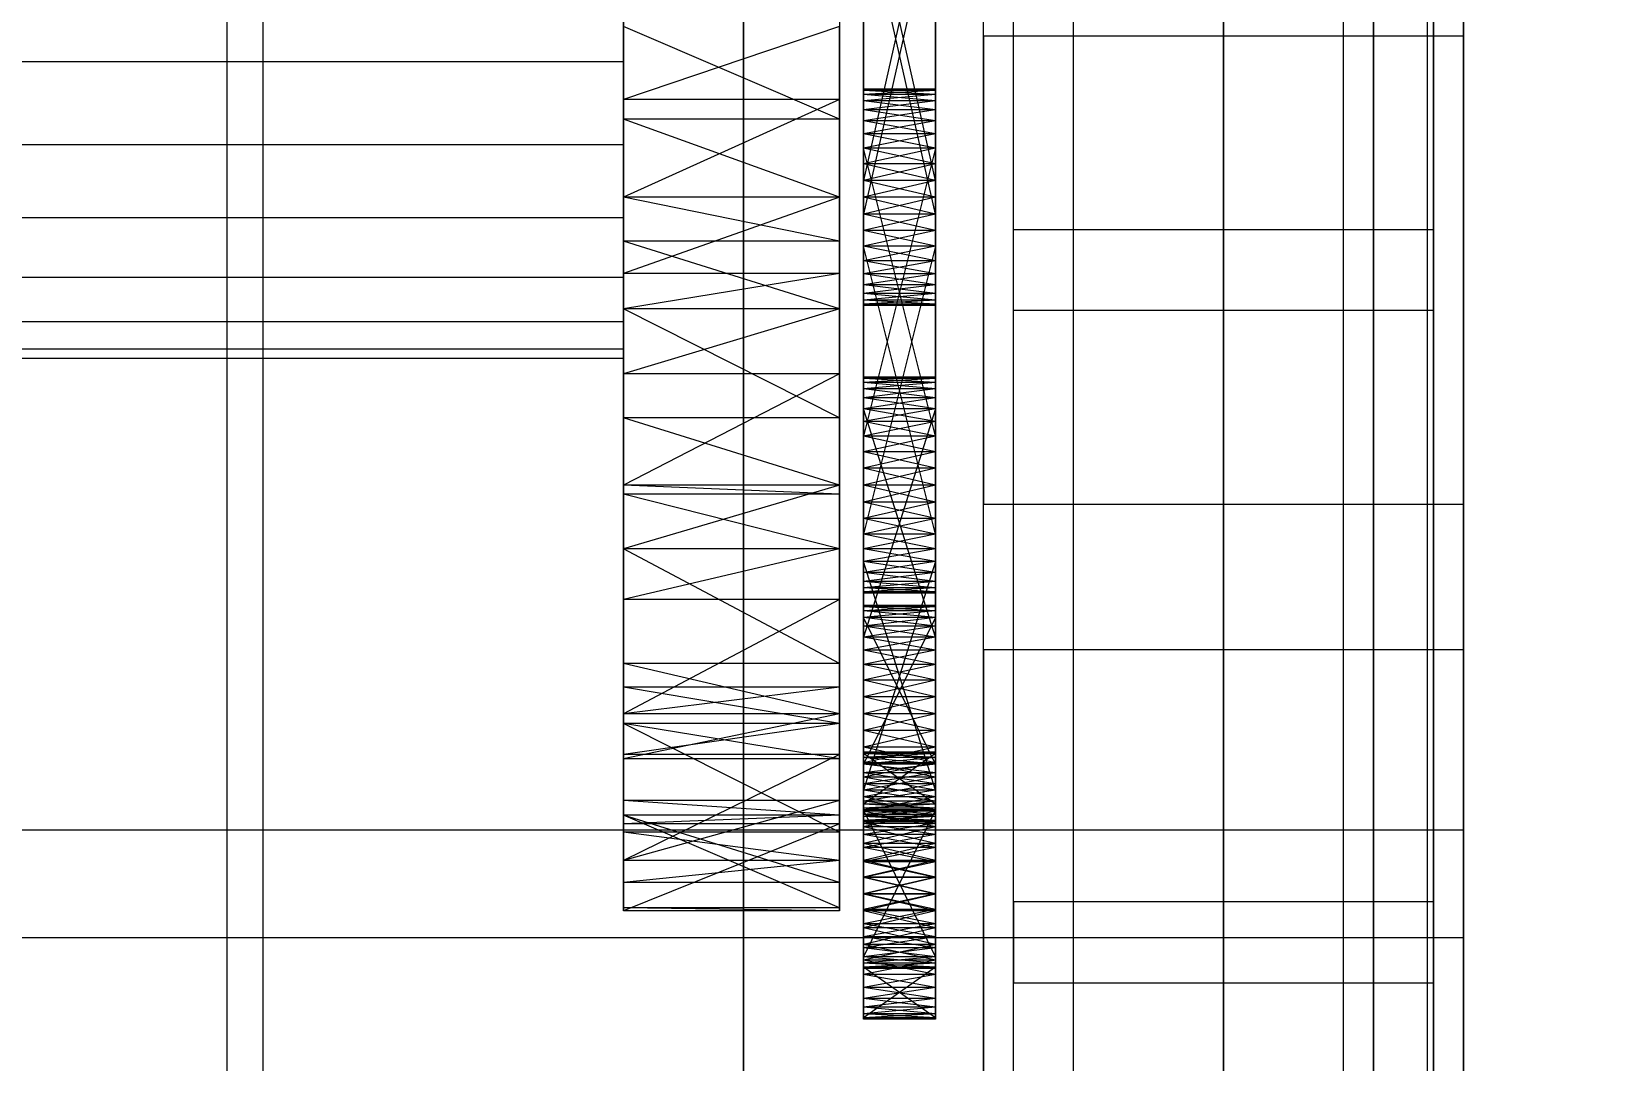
# Model space of a CAD drawing. Header units: millimetres. Extents: x -1970 to 59977, y -50268 to 6837.
# Drawn here: x 1380.7 to 1510.8, y -34172.1 to -34086.3 of the extents above; entities that cross this region are included whole.
import ezdxf

# ---------------------------------------------------------------- set-up
doc = ezdxf.new("R2010")
doc.units = ezdxf.units.MM
for name, color, linetype, lineweight in [('COTAS_O', 1, 'Continuous', 0), ('frontal_C03', 7, 'Continuous', 0), ('frontal_secador', 7, 'Continuous', 0)]:
    doc.layers.add(name, color=color, linetype=linetype, lineweight=lineweight)
doc.dimstyles.new('R19_100', dxfattribs={"dimtxt": 250, "dimasz": 150, "dimexe": 150, "dimexo": 80, "dimgap": 100, "dimtad": 1, "dimtih": 1, "dimtoh": 1, "dimdsep": 46, "dimcen": 0.09, "dimadec": 0, "dimazin": 0, "dimtfac": 1, "dimtdec": 4, "dimtofl": 0, "dimtmove": 0, "dimatfit": 3, "dimfxl": 1, "dimtolj": 1, "dimtzin": 0, "dimarcsym": 0})

# ---------------------------------------------------------------- blocks, each defined once
blk = doc.blocks.new('*D39')
at = {"layer": 'COTAS_O', "color": 0, "lineweight": -2, "transparency": 16777216}
for p, q in [((-1725, -34320), (-1725, -33550)), ((1725, -34320), (1725, -33550)), ((-1575, -33700), (1575, -33700))]:
    blk.add_line(p, q, dxfattribs=at)
at = {"layer": 'COTAS_O', "color": 0, "transparency": 16777216}
for points in [[(-1575, -33675), (-1575, -33725), (-1725, -33700)], [(1575, -33675), (1575, -33725), (1725, -33700)]]:
    blk.add_solid(points, dxfattribs=at)
at = {"layer": 'Defpoints', "color": 0, "transparency": 16777216}
for p in [(1725, -33700), (-1725, -34400), (1725, -34400)]:
    blk.add_point(p, dxfattribs=at)

msp = doc.modelspace()

# ---------------------------------------------------------------- linework, layer by layer
at = {"layer": 'frontal_C03'}
for p, q in [((1500, -32314.944), (1500, -34875.113)), ((1500, -34879.011), (1500, -32318.841)), ((1490, -35975), (1490, -32996.942)), ((1497, -35975), (1497, -32996.942)), ((1490, -35975), (1490, -33266.434)), ((1497, -35975), (1497, -33266.434)), ((1490, -35975), (1490, -33805.417)), ((1497, -35975), (1497, -33805.417)), ((1460, -34086.651), (1460, -33817.159)), ((1500, -33817.159), (1500, -34086.651)), ((1467.5, -34418.43), (1467.5, -33823.47)), ((1492.5, -33823.47), (1492.5, -34418.43)), ((1462.5, -34158.748), (1462.5, -33833.28)), ((1497.5, -33833.28), (1497.5, -34158.748)), ((1462.5, -34165.485), (1462.5, -33840.017)), ((1497.5, -34165.485), (1497.5, -33840.017)), ((1467.5, -34444.787), (1467.5, -33849.827)), ((1492.5, -34444.787), (1492.5, -33849.827)), ((1460, -34125.629), (1460, -33856.137)), ((1500, -34125.629), (1500, -33856.137)), ((1460, -34137.755), (1460, -33868.264)), ((1500, -33868.264), (1500, -34137.755)), ((1460, -34186.478), (1460, -33916.987)), ((1500, -34186.478), (1500, -33916.987)), ((1440, -34274.308), (1440, -33927.401)), ((1480, -33927.401), (1480, -34274.308)), ((1440, -33936.384), (1440, -34283.291)), ((1480, -34283.291), (1480, -33936.384)), ((1500, -34086.651), (1460, -34086.651)), ((1460, -34086.651), (1460, -34125.629)), ((1460, -34356.142), (1460, -34086.651)), ((1500, -34125.629), (1500, -34086.651)), ((1500, -34086.651), (1500, -34356.142)), ((1462.5, -34109.509), (1462.5, -34102.771)), ((1462.5, -34102.771), (1497.5, -34102.771)), ((1462.5, -34428.24), (1462.5, -34102.771)), ((1497.5, -34102.771), (1497.5, -34109.509)), ((1497.5, -34102.771), (1497.5, -34428.24)), ((1497.5, -34109.509), (1462.5, -34109.509)), ((1462.5, -34434.977), (1462.5, -34109.509)), ((1497.5, -34434.977), (1497.5, -34109.509)), ((1460, -34125.629), (1500, -34125.629)), ((1460, -34395.121), (1460, -34125.629)), ((1500, -34395.121), (1500, -34125.629)), ((1500, -34137.755), (1460, -34137.755)), ((1460, -34137.755), (1460, -34186.478)), ((1460, -34407.247), (1460, -34137.755)), ((1500, -34186.478), (1500, -34137.755)), ((1500, -34137.755), (1500, -34407.247)), ((-1500, -34152.753), (1500, -34152.753)), ((1500, -34152.753), (1500, -34161.736)), ((1500, -34152.753), (1500, -34186.859)), ((1497.5, -34158.748), (1462.5, -34158.748)), ((1462.5, -34158.748), (1462.5, -34165.485)), ((1497.5, -34165.485), (1497.5, -34158.748)), ((1500, -34161.736), (-1500, -34161.736)), ((1500, -34195.842), (1500, -34161.736)), ((1462.5, -34165.485), (1497.5, -34165.485))]:
    msp.add_line(p, q, dxfattribs=at)
at = {"layer": 'frontal_secador'}
for p, q in [((1400, -36000), (1400, -33000)), ((1397, -35940), (1397, -33075)), ((1400, -36000), (1400, -33075)), ((1400, -34600), (1400, -33075)), ((1400, -35940), (1400, -33075)), ((1400, -34650), (1400, -33075)), ((1400, -36000), (1400, -33250)), ((1430, -34109.365), (1430, -34017.639)), ((1430, -34151.527), (1430, -34017.639)), ((1448, -34017.639), (1448, -34109.365)), ((1448, -34017.639), (1448, -34151.527)), ((1430, -34109.365), (1430, -34061.142)), ((1448, -34061.142), (1448, -34109.365)), ((1450, -34066.219), (1450, -34101.483)), ((1450, -34104.161), (1450, -34066.219)), ((1456, -34101.483), (1456, -34066.219)), ((1456, -34066.219), (1456, -34104.161)), ((1450, -34100.075), (1450, -34069.414)), ((1450, -34105.365), (1450, -34069.414)), ((1450, -34108.635), (1450, -34069.414)), ((1456, -34069.414), (1456, -34100.075)), ((1456, -34069.414), (1456, -34105.365)), ((1456, -34069.414), (1456, -34108.635)), ((1450, -34070.719), (1450, -34098.668)), ((1450, -34070.719), (1450, -34101.483)), ((1450, -34104.161), (1450, -34070.719)), ((1456, -34098.668), (1456, -34070.719)), ((1456, -34101.483), (1456, -34070.719)), ((1456, -34070.719), (1456, -34104.161)), ((1450, -34100.075), (1450, -34072.092)), ((1450, -34072.092), (1450, -34098.668)), ((1450, -34072.092), (1450, -34102.857)), ((1450, -34072.092), (1450, -34105.365)), ((1450, -34072.092), (1450, -34108.635)), ((1456, -34072.092), (1450, -34098.668)), ((1456, -34098.668), (1450, -34072.092)), ((1456, -34072.092), (1456, -34100.075)), ((1456, -34098.668), (1456, -34072.092)), ((1456, -34102.857), (1456, -34072.092)), ((1456, -34105.365), (1456, -34072.092)), ((1456, -34108.635), (1456, -34072.092)), ((1450, -34101.483), (1450, -34073.5)), ((1450, -34104.161), (1450, -34073.5)), ((1456, -34073.5), (1456, -34101.483)), ((1456, -34073.5), (1456, -34104.161)), ((1450, -34074.908), (1450, -34102.857)), ((1450, -34101.483), (1450, -34074.908)), ((1456, -34101.483), (1450, -34074.908)), ((1456, -34074.908), (1450, -34101.483)), ((1456, -34102.857), (1456, -34074.908)), ((1456, -34074.908), (1456, -34101.483)), ((1430, -34081.304), (1430, -34088.807)), ((1430, -34085.858), (1430, -34103.732)), ((1430, -34093.576), (1430, -34085.858)), ((1430, -34109.365), (1430, -34085.858)), ((1430, -34085.858), (1430, -34091.942)), ((1430, -34085.858), (1430, -34129.361)), ((1430, -34085.858), (1430, -34151.527)), ((1448, -34085.858), (1430, -34091.942)), ((1448, -34093.576), (1430, -34085.858)), ((1448, -34103.732), (1448, -34085.858)), ((1448, -34085.858), (1448, -34093.576)), ((1448, -34085.858), (1448, -34109.365)), ((1448, -34091.942), (1448, -34085.858)), ((1448, -34129.361), (1448, -34085.858)), ((1448, -34151.527), (1448, -34085.858)), ((1430, -34088.807), (1325, -34088.807)), ((1430, -34088.807), (1430, -34095.723)), ((1450, -34091.186), (1450, -34091.075)), ((1456, -34091.186), (1450, -34091.075)), ((1456, -34091.075), (1450, -34091.075)), ((1456, -34091.075), (1450, -34091.186)), ((1450, -34091.075), (1450, -34091.516)), ((1450, -34091.186), (1450, -34092.056)), ((1450, -34091.516), (1450, -34091.186)), ((1450, -34093.712), (1450, -34091.186)), ((1456, -34091.516), (1450, -34091.186)), ((1456, -34091.186), (1450, -34091.186)), ((1456, -34091.186), (1450, -34091.516)), ((1456, -34091.186), (1456, -34091.075)), ((1456, -34091.516), (1456, -34091.075)), ((1456, -34092.056), (1456, -34091.186)), ((1456, -34091.186), (1456, -34091.516)), ((1456, -34091.186), (1456, -34093.712)), ((1430, -34106.411), (1430, -34091.942)), ((1430, -34091.942), (1430, -34100.075)), ((1430, -34109.365), (1430, -34091.942)), ((1448, -34091.942), (1430, -34091.942)), ((1448, -34091.942), (1430, -34100.075)), ((1448, -34091.942), (1448, -34106.411)), ((1448, -34100.075), (1448, -34091.942)), ((1448, -34091.942), (1448, -34109.365)), ((1450, -34092.056), (1450, -34091.516)), ((1456, -34092.056), (1450, -34091.516)), ((1456, -34091.516), (1450, -34091.516)), ((1456, -34091.516), (1450, -34092.056)), ((1450, -34091.516), (1450, -34092.794)), ((1450, -34091.516), (1450, -34094.785)), ((1450, -34091.516), (1450, -34122.642)), ((1450, -34092.056), (1450, -34093.712)), ((1450, -34092.794), (1450, -34092.056)), ((1450, -34092.056), (1450, -34095.99)), ((1450, -34092.056), (1450, -34101.483)), ((1456, -34092.794), (1450, -34092.056)), ((1456, -34092.056), (1450, -34092.056)), ((1456, -34092.056), (1450, -34092.794)), ((1456, -34091.516), (1456, -34092.056)), ((1456, -34092.794), (1456, -34091.516)), ((1456, -34094.785), (1456, -34091.516)), ((1456, -34122.642), (1456, -34091.516)), ((1456, -34093.712), (1456, -34092.056)), ((1456, -34092.056), (1456, -34092.794)), ((1456, -34095.99), (1456, -34092.056)), ((1456, -34101.483), (1456, -34092.056)), ((1430, -34093.576), (1430, -34103.732)), ((1430, -34100.075), (1430, -34093.576)), ((1448, -34100.075), (1430, -34093.576)), ((1448, -34093.576), (1430, -34093.576)), ((1448, -34103.732), (1448, -34093.576)), ((1448, -34093.576), (1448, -34100.075)), ((1450, -34093.712), (1450, -34092.794)), ((1456, -34093.712), (1450, -34092.794)), ((1456, -34092.794), (1450, -34092.794)), ((1456, -34092.794), (1450, -34093.712)), ((1450, -34092.794), (1450, -34094.785)), ((1450, -34093.712), (1450, -34095.99)), ((1450, -34094.785), (1450, -34093.712)), ((1450, -34121.268), (1450, -34093.712)), ((1450, -34126.831), (1450, -34093.712)), ((1450, -34093.712), (1450, -34101.483)), ((1450, -34133.05), (1450, -34093.712)), ((1456, -34094.785), (1450, -34093.712)), ((1456, -34093.712), (1450, -34093.712)), ((1456, -34093.712), (1450, -34094.785)), ((1456, -34092.794), (1456, -34093.712)), ((1456, -34094.785), (1456, -34092.794)), ((1456, -34095.99), (1456, -34093.712)), ((1456, -34093.712), (1456, -34094.785)), ((1456, -34093.712), (1456, -34121.268)), ((1456, -34093.712), (1456, -34126.831)), ((1456, -34101.483), (1456, -34093.712)), ((1456, -34093.712), (1456, -34133.05)), ((1450, -34095.99), (1450, -34094.785)), ((1456, -34095.99), (1450, -34094.785)), ((1456, -34094.785), (1450, -34094.785)), ((1456, -34094.785), (1450, -34095.99)), ((1450, -34094.785), (1450, -34119.964)), ((1450, -34097.294), (1450, -34094.785)), ((1450, -34094.785), (1450, -34122.642)), ((1450, -34100.075), (1450, -34094.785)), ((1450, -34130.413), (1450, -34094.785)), ((1456, -34094.785), (1456, -34095.99)), ((1456, -34119.964), (1456, -34094.785)), ((1456, -34094.785), (1456, -34097.294)), ((1456, -34122.642), (1456, -34094.785)), ((1456, -34094.785), (1456, -34100.075)), ((1456, -34094.785), (1456, -34130.413)), ((1430, -34095.723), (1325, -34095.723)), ((1430, -34095.723), (1430, -34101.784)), ((1450, -34095.99), (1450, -34098.668)), ((1450, -34097.294), (1450, -34095.99)), ((1450, -34121.268), (1450, -34095.99)), ((1450, -34095.99), (1450, -34119.964)), ((1450, -34095.99), (1450, -34101.483)), ((1456, -34097.294), (1450, -34095.99)), ((1456, -34095.99), (1450, -34095.99)), ((1456, -34095.99), (1450, -34119.964)), ((1456, -34119.964), (1450, -34095.99)), ((1456, -34095.99), (1450, -34097.294)), ((1456, -34098.668), (1456, -34095.99)), ((1456, -34095.99), (1456, -34097.294)), ((1456, -34095.99), (1456, -34121.268)), ((1456, -34119.964), (1456, -34095.99)), ((1456, -34101.483), (1456, -34095.99)), ((1450, -34098.668), (1450, -34097.294)), ((1456, -34098.668), (1450, -34097.294)), ((1456, -34097.294), (1450, -34097.294)), ((1450, -34100.075), (1450, -34097.294)), ((1456, -34097.294), (1450, -34098.668)), ((1456, -34097.294), (1456, -34098.668)), ((1456, -34097.294), (1456, -34100.075)), ((1450, -34098.668), (1450, -34100.075)), ((1456, -34098.668), (1450, -34098.668)), ((1456, -34098.668), (1450, -34100.075)), ((1450, -34098.668), (1450, -34101.483)), ((1456, -34100.075), (1450, -34098.668)), ((1456, -34100.075), (1456, -34098.668)), ((1456, -34101.483), (1456, -34098.668)), ((1430, -34100.075), (1430, -34106.411)), ((1430, -34103.732), (1430, -34100.075)), ((1448, -34100.075), (1430, -34100.075)), ((1448, -34100.075), (1430, -34106.411)), ((1448, -34103.732), (1430, -34100.075)), ((1448, -34106.411), (1448, -34100.075)), ((1448, -34100.075), (1448, -34103.732)), ((1450, -34102.857), (1450, -34100.075)), ((1450, -34100.075), (1450, -34101.483)), ((1450, -34105.365), (1450, -34100.075)), ((1456, -34100.075), (1450, -34100.075)), ((1456, -34100.075), (1450, -34101.483)), ((1456, -34101.483), (1450, -34100.075)), ((1450, -34130.413), (1450, -34100.075)), ((1456, -34100.075), (1456, -34102.857)), ((1456, -34101.483), (1456, -34100.075)), ((1456, -34100.075), (1456, -34105.365)), ((1456, -34100.075), (1456, -34130.413)), ((1450, -34102.857), (1450, -34101.483)), ((1456, -34101.483), (1450, -34101.483)), ((1456, -34101.483), (1450, -34102.857)), ((1456, -34102.857), (1450, -34101.483)), ((1450, -34101.483), (1450, -34104.161)), ((1450, -34101.483), (1450, -34129.34)), ((1450, -34101.483), (1450, -34131.331)), ((1450, -34101.483), (1450, -34133.05)), ((1450, -34101.483), (1450, -34106.439)), ((1450, -34101.483), (1450, -34108.965)), ((1456, -34101.483), (1456, -34102.857)), ((1456, -34104.161), (1456, -34101.483)), ((1456, -34129.34), (1456, -34101.483)), ((1456, -34131.331), (1456, -34101.483)), ((1456, -34133.05), (1456, -34101.483)), ((1456, -34106.439), (1456, -34101.483)), ((1456, -34108.965), (1456, -34101.483)), ((1430, -34101.784), (1325, -34101.784)), ((1430, -34101.784), (1430, -34106.759)), ((1450, -34105.365), (1450, -34102.857)), ((1450, -34102.857), (1450, -34104.161)), ((1456, -34102.857), (1450, -34102.857)), ((1456, -34102.857), (1450, -34104.161)), ((1456, -34104.161), (1450, -34102.857)), ((1450, -34128.135), (1450, -34102.857)), ((1450, -34130.413), (1450, -34102.857)), ((1456, -34102.857), (1456, -34105.365)), ((1456, -34104.161), (1456, -34102.857)), ((1456, -34102.857), (1456, -34128.135)), ((1456, -34102.857), (1456, -34130.413)), ((1430, -34109.365), (1430, -34103.732)), ((1448, -34109.365), (1430, -34103.732)), ((1448, -34103.732), (1430, -34103.732)), ((1448, -34103.732), (1448, -34109.365)), ((1450, -34104.161), (1450, -34105.365)), ((1456, -34104.161), (1450, -34104.161)), ((1456, -34104.161), (1450, -34105.365)), ((1456, -34105.365), (1450, -34104.161)), ((1450, -34104.161), (1450, -34129.34)), ((1450, -34128.135), (1450, -34104.161)), ((1456, -34128.135), (1450, -34104.161)), ((1456, -34104.161), (1450, -34128.135)), ((1450, -34106.439), (1450, -34104.161)), ((1450, -34108.094), (1450, -34104.161)), ((1450, -34108.965), (1450, -34104.161)), ((1456, -34105.365), (1456, -34104.161)), ((1456, -34129.34), (1456, -34104.161)), ((1456, -34104.161), (1456, -34128.135)), ((1456, -34104.161), (1456, -34106.439)), ((1456, -34104.161), (1456, -34108.094)), ((1456, -34104.161), (1456, -34108.965)), ((1450, -34107.357), (1450, -34105.365)), ((1450, -34105.365), (1450, -34106.439)), ((1450, -34108.635), (1450, -34105.365)), ((1456, -34105.365), (1450, -34105.365)), ((1456, -34105.365), (1450, -34106.439)), ((1456, -34106.439), (1450, -34105.365)), ((1456, -34105.365), (1456, -34107.357)), ((1456, -34106.439), (1456, -34105.365)), ((1456, -34105.365), (1456, -34108.635)), ((1430, -34106.759), (1325, -34106.759)), ((1430, -34106.411), (1430, -34109.365)), ((1448, -34106.411), (1430, -34106.411)), ((1448, -34106.411), (1430, -34109.365)), ((1430, -34106.759), (1430, -34110.455)), ((1448, -34109.365), (1448, -34106.411)), ((1450, -34106.439), (1450, -34107.357)), ((1456, -34106.439), (1450, -34106.439)), ((1456, -34106.439), (1450, -34107.357)), ((1456, -34107.357), (1450, -34106.439)), ((1450, -34108.094), (1450, -34106.439)), ((1450, -34106.439), (1450, -34108.965)), ((1456, -34107.357), (1456, -34106.439)), ((1456, -34106.439), (1456, -34108.094)), ((1456, -34108.965), (1456, -34106.439)), ((1450, -34108.635), (1450, -34107.357)), ((1450, -34107.357), (1450, -34108.094)), ((1456, -34107.357), (1450, -34107.357)), ((1456, -34107.357), (1450, -34108.094)), ((1456, -34108.094), (1450, -34107.357)), ((1450, -34108.094), (1450, -34108.635)), ((1456, -34108.094), (1450, -34108.094)), ((1456, -34108.094), (1450, -34108.635)), ((1456, -34108.635), (1450, -34108.094)), ((1450, -34108.965), (1450, -34108.094)), ((1456, -34107.357), (1456, -34108.635)), ((1456, -34108.094), (1456, -34107.357)), ((1456, -34108.635), (1456, -34108.094)), ((1456, -34108.094), (1456, -34108.965)), ((1430, -34109.365), (1430, -34124.806)), ((1430, -34118.435), (1430, -34109.365)), ((1430, -34129.361), (1430, -34109.365)), ((1430, -34109.365), (1430, -34114.777)), ((1430, -34143.89), (1430, -34109.365)), ((1430, -34151.527), (1430, -34109.365)), ((1448, -34109.365), (1430, -34109.365)), ((1448, -34109.365), (1430, -34114.777)), ((1448, -34118.435), (1430, -34109.365)), ((1448, -34124.806), (1448, -34109.365)), ((1448, -34109.365), (1448, -34118.435)), ((1448, -34109.365), (1448, -34129.361)), ((1448, -34114.777), (1448, -34109.365)), ((1448, -34109.365), (1448, -34143.89)), ((1448, -34109.365), (1448, -34151.527)), ((1450, -34109.075), (1450, -34108.635)), ((1450, -34108.635), (1450, -34108.965)), ((1456, -34108.635), (1450, -34108.635)), ((1456, -34108.635), (1450, -34108.965)), ((1456, -34108.965), (1450, -34108.635)), ((1450, -34108.965), (1450, -34109.075)), ((1456, -34108.965), (1450, -34108.965)), ((1456, -34108.965), (1450, -34109.075)), ((1456, -34109.075), (1450, -34108.965)), ((1456, -34109.075), (1450, -34109.075)), ((1456, -34108.635), (1456, -34109.075)), ((1456, -34108.965), (1456, -34108.635)), ((1456, -34109.075), (1456, -34108.965)), ((1430, -34110.455), (1325, -34110.455)), ((1430, -34110.455), (1430, -34112.731)), ((1430, -34112.731), (1325, -34112.731)), ((1430, -34112.731), (1430, -34113.5)), ((1430, -34113.5), (1325, -34113.5)), ((1430, -34129.353), (1430, -34114.777)), ((1430, -34114.777), (1430, -34124.05)), ((1430, -34129.361), (1430, -34114.777)), ((1448, -34114.777), (1430, -34114.777)), ((1448, -34114.777), (1430, -34124.05)), ((1448, -34114.777), (1448, -34129.353)), ((1448, -34124.05), (1448, -34114.777)), ((1448, -34114.777), (1448, -34129.361)), ((1450, -34115.16), (1450, -34115.05)), ((1456, -34115.16), (1450, -34115.05)), ((1456, -34115.05), (1450, -34115.05)), ((1456, -34115.05), (1450, -34115.16)), ((1450, -34115.05), (1450, -34115.49)), ((1450, -34115.05), (1450, -34116.768)), ((1450, -34115.05), (1450, -34138.99)), ((1450, -34121.268), (1450, -34115.05)), ((1450, -34115.16), (1450, -34116.031)), ((1450, -34115.49), (1450, -34115.16)), ((1450, -34115.16), (1450, -34117.686)), ((1456, -34115.49), (1450, -34115.16)), ((1456, -34115.16), (1450, -34115.16)), ((1456, -34115.16), (1450, -34115.49)), ((1450, -34116.031), (1450, -34115.49)), ((1456, -34116.031), (1450, -34115.49)), ((1456, -34115.49), (1450, -34115.49)), ((1456, -34115.49), (1450, -34116.031)), ((1450, -34115.49), (1450, -34116.768)), ((1456, -34115.16), (1456, -34115.05)), ((1456, -34115.49), (1456, -34115.05)), ((1456, -34116.768), (1456, -34115.05)), ((1456, -34138.99), (1456, -34115.05)), ((1456, -34115.05), (1456, -34121.268)), ((1456, -34116.031), (1456, -34115.16)), ((1456, -34115.16), (1456, -34115.49)), ((1456, -34117.686), (1456, -34115.16)), ((1456, -34115.49), (1456, -34116.031)), ((1456, -34116.768), (1456, -34115.49)), ((1450, -34116.031), (1450, -34117.686)), ((1450, -34116.768), (1450, -34116.031)), ((1450, -34137.785), (1450, -34116.031)), ((1450, -34143.075), (1450, -34116.031)), ((1450, -34116.031), (1450, -34128.135)), ((1450, -34151.635), (1450, -34116.031)), ((1456, -34116.768), (1450, -34116.031)), ((1456, -34116.031), (1450, -34116.031)), ((1456, -34116.031), (1450, -34116.768)), ((1450, -34117.686), (1450, -34116.768)), ((1456, -34117.686), (1450, -34116.768)), ((1456, -34116.768), (1450, -34116.768)), ((1456, -34116.768), (1450, -34117.686)), ((1450, -34116.768), (1450, -34136.712)), ((1450, -34118.76), (1450, -34116.768)), ((1450, -34116.768), (1450, -34138.99)), ((1450, -34121.268), (1450, -34116.768)), ((1456, -34117.686), (1456, -34116.031)), ((1456, -34116.031), (1456, -34116.768)), ((1456, -34116.031), (1456, -34137.785)), ((1456, -34116.031), (1456, -34143.075)), ((1456, -34128.135), (1456, -34116.031)), ((1456, -34116.031), (1456, -34151.635)), ((1456, -34116.768), (1456, -34117.686)), ((1456, -34136.712), (1456, -34116.768)), ((1456, -34116.768), (1456, -34118.76)), ((1456, -34138.99), (1456, -34116.768)), ((1456, -34116.768), (1456, -34121.268)), ((1430, -34118.435), (1430, -34124.806)), ((1430, -34124.05), (1430, -34118.435)), ((1448, -34124.05), (1430, -34118.435)), ((1448, -34118.435), (1430, -34118.435)), ((1448, -34124.806), (1448, -34118.435)), ((1448, -34118.435), (1448, -34124.05)), ((1450, -34117.686), (1450, -34119.964)), ((1450, -34118.76), (1450, -34117.686)), ((1450, -34137.785), (1450, -34117.686)), ((1450, -34117.686), (1450, -34136.712)), ((1450, -34117.686), (1450, -34122.642)), ((1450, -34117.686), (1450, -34128.135)), ((1456, -34118.76), (1450, -34117.686)), ((1456, -34117.686), (1450, -34117.686)), ((1456, -34117.686), (1450, -34136.712)), ((1456, -34136.712), (1450, -34117.686)), ((1456, -34117.686), (1450, -34118.76)), ((1456, -34119.964), (1456, -34117.686)), ((1456, -34117.686), (1456, -34118.76)), ((1456, -34117.686), (1456, -34137.785)), ((1456, -34136.712), (1456, -34117.686)), ((1456, -34122.642), (1456, -34117.686)), ((1456, -34128.135), (1456, -34117.686)), ((1450, -34119.964), (1450, -34118.76)), ((1456, -34119.964), (1450, -34118.76)), ((1456, -34118.76), (1450, -34118.76)), ((1450, -34121.268), (1450, -34118.76)), ((1456, -34118.76), (1450, -34119.964)), ((1456, -34118.76), (1456, -34119.964)), ((1456, -34118.76), (1456, -34121.268)), ((1450, -34119.964), (1450, -34121.268)), ((1456, -34119.964), (1450, -34119.964)), ((1456, -34119.964), (1450, -34121.268)), ((1450, -34119.964), (1450, -34122.642)), ((1456, -34121.268), (1450, -34119.964)), ((1456, -34121.268), (1456, -34119.964)), ((1456, -34122.642), (1456, -34119.964)), ((1450, -34124.05), (1450, -34121.268)), ((1450, -34121.268), (1450, -34122.642)), ((1450, -34126.831), (1450, -34121.268)), ((1456, -34121.268), (1450, -34121.268)), ((1456, -34121.268), (1450, -34122.642)), ((1456, -34122.642), (1450, -34121.268)), ((1450, -34151.094), (1450, -34121.268)), ((1450, -34121.268), (1450, -34138.99)), ((1456, -34121.268), (1456, -34124.05)), ((1456, -34122.642), (1456, -34121.268)), ((1456, -34121.268), (1456, -34126.831)), ((1456, -34121.268), (1456, -34151.094)), ((1456, -34138.99), (1456, -34121.268)), ((1450, -34122.642), (1450, -34124.05)), ((1456, -34122.642), (1450, -34122.642)), ((1456, -34122.642), (1450, -34124.05)), ((1450, -34122.642), (1450, -34125.457)), ((1450, -34122.642), (1450, -34128.135)), ((1456, -34124.05), (1450, -34122.642)), ((1450, -34122.642), (1450, -34132.069)), ((1450, -34122.642), (1450, -34130.413)), ((1456, -34124.05), (1456, -34122.642)), ((1456, -34125.457), (1456, -34122.642)), ((1456, -34128.135), (1456, -34122.642)), ((1456, -34132.069), (1456, -34122.642)), ((1456, -34130.413), (1456, -34122.642)), ((1430, -34124.05), (1430, -34129.353)), ((1430, -34124.806), (1430, -34124.05)), ((1448, -34124.05), (1430, -34124.05)), ((1448, -34124.05), (1430, -34129.353)), ((1448, -34124.806), (1430, -34124.05)), ((1430, -34129.361), (1430, -34124.806)), ((1448, -34129.361), (1430, -34124.806)), ((1448, -34124.806), (1430, -34124.806)), ((1448, -34129.353), (1448, -34124.05)), ((1448, -34124.05), (1448, -34124.806)), ((1448, -34124.806), (1448, -34129.361)), ((1450, -34126.831), (1450, -34124.05)), ((1450, -34124.05), (1450, -34125.457)), ((1456, -34124.05), (1450, -34124.05)), ((1456, -34124.05), (1450, -34125.457)), ((1456, -34125.457), (1450, -34124.05)), ((1456, -34124.05), (1456, -34126.831)), ((1456, -34125.457), (1456, -34124.05)), ((1450, -34125.457), (1450, -34126.831)), ((1456, -34125.457), (1450, -34125.457)), ((1456, -34125.457), (1450, -34126.831)), ((1450, -34125.457), (1450, -34128.135)), ((1456, -34126.831), (1450, -34125.457)), ((1456, -34126.831), (1456, -34125.457)), ((1456, -34128.135), (1456, -34125.457)), ((1450, -34129.34), (1450, -34126.831)), ((1450, -34126.831), (1450, -34128.135)), ((1450, -34131.331), (1450, -34126.831)), ((1450, -34133.05), (1450, -34126.831)), ((1456, -34126.831), (1450, -34126.831)), ((1456, -34126.831), (1450, -34128.135)), ((1456, -34128.135), (1450, -34126.831)), ((1450, -34151.094), (1450, -34126.831)), ((1456, -34126.831), (1456, -34129.34)), ((1456, -34128.135), (1456, -34126.831)), ((1456, -34126.831), (1456, -34131.331)), ((1456, -34126.831), (1456, -34133.05)), ((1456, -34126.831), (1456, -34151.094)), ((1450, -34129.34), (1450, -34128.135)), ((1456, -34128.135), (1450, -34128.135)), ((1456, -34128.135), (1450, -34129.34)), ((1456, -34129.34), (1450, -34128.135)), ((1450, -34128.135), (1450, -34130.413)), ((1450, -34128.135), (1450, -34150.357)), ((1450, -34128.135), (1450, -34151.635)), ((1450, -34128.135), (1450, -34132.069)), ((1456, -34128.135), (1456, -34129.34)), ((1456, -34130.413), (1456, -34128.135)), ((1456, -34150.357), (1456, -34128.135)), ((1456, -34151.635), (1456, -34128.135)), ((1456, -34132.069), (1456, -34128.135)), ((1448, -34129.353), (1430, -34129.353)), ((1448, -34129.353), (1430, -34129.361)), ((1430, -34129.361), (1430, -34140.859)), ((1430, -34138.895), (1430, -34129.361)), ((1430, -34143.89), (1430, -34129.361)), ((1430, -34129.361), (1430, -34133.572)), ((1430, -34129.361), (1430, -34151.527)), ((1448, -34129.361), (1430, -34129.361)), ((1448, -34129.361), (1430, -34133.572)), ((1448, -34138.895), (1430, -34129.361)), ((1448, -34140.859), (1448, -34129.361)), ((1448, -34129.361), (1448, -34138.895)), ((1448, -34129.361), (1448, -34143.89)), ((1448, -34133.572), (1448, -34129.361)), ((1448, -34151.527), (1448, -34129.361)), ((1450, -34131.331), (1450, -34129.34)), ((1450, -34129.34), (1450, -34130.413)), ((1456, -34129.34), (1450, -34129.34)), ((1456, -34129.34), (1450, -34130.413)), ((1456, -34130.413), (1450, -34129.34)), ((1450, -34149.439), (1450, -34129.34)), ((1450, -34151.094), (1450, -34129.34)), ((1456, -34129.34), (1456, -34131.331)), ((1456, -34130.413), (1456, -34129.34)), ((1456, -34129.34), (1456, -34149.439)), ((1456, -34129.34), (1456, -34151.094)), ((1450, -34130.413), (1450, -34131.331)), ((1456, -34130.413), (1450, -34130.413)), ((1456, -34130.413), (1450, -34131.331)), ((1456, -34131.331), (1450, -34130.413)), ((1450, -34130.413), (1450, -34150.357)), ((1450, -34149.439), (1450, -34130.413)), ((1456, -34149.439), (1450, -34130.413)), ((1456, -34130.413), (1450, -34149.439)), ((1450, -34132.069), (1450, -34130.413)), ((1450, -34132.939), (1450, -34130.413)), ((1450, -34132.609), (1450, -34131.331)), ((1450, -34131.331), (1450, -34132.069)), ((1450, -34133.05), (1450, -34131.331)), ((1456, -34131.331), (1450, -34131.331)), ((1456, -34131.331), (1450, -34132.069)), ((1456, -34132.069), (1450, -34131.331)), ((1456, -34131.331), (1456, -34130.413)), ((1456, -34150.357), (1456, -34130.413)), ((1456, -34130.413), (1456, -34149.439)), ((1456, -34130.413), (1456, -34132.069)), ((1456, -34130.413), (1456, -34132.939)), ((1456, -34131.331), (1456, -34132.609)), ((1456, -34132.069), (1456, -34131.331)), ((1456, -34131.331), (1456, -34133.05)), ((1450, -34132.069), (1450, -34132.609)), ((1456, -34132.069), (1450, -34132.069)), ((1456, -34132.069), (1450, -34132.609)), ((1456, -34132.609), (1450, -34132.069)), ((1450, -34132.939), (1450, -34132.069)), ((1450, -34133.05), (1450, -34132.609)), ((1450, -34132.609), (1450, -34132.939)), ((1456, -34132.609), (1450, -34132.609)), ((1456, -34132.609), (1450, -34132.939)), ((1456, -34132.939), (1450, -34132.609)), ((1450, -34132.939), (1450, -34133.05)), ((1456, -34132.939), (1450, -34132.939)), ((1456, -34132.939), (1450, -34133.05)), ((1456, -34133.05), (1450, -34132.939)), ((1456, -34132.609), (1456, -34132.069)), ((1456, -34132.069), (1456, -34132.939)), ((1456, -34132.609), (1456, -34133.05)), ((1456, -34132.939), (1456, -34132.609)), ((1456, -34133.05), (1456, -34132.939)), ((1430, -34146.827), (1430, -34133.572)), ((1430, -34133.572), (1430, -34143.075)), ((1430, -34143.89), (1430, -34133.572)), ((1448, -34133.572), (1430, -34133.572)), ((1448, -34133.572), (1430, -34143.075)), ((1448, -34133.572), (1448, -34146.827)), ((1448, -34143.075), (1448, -34133.572)), ((1448, -34133.572), (1448, -34143.89)), ((1456, -34133.05), (1450, -34133.05)), ((1450, -34134.186), (1450, -34134.075)), ((1456, -34134.186), (1450, -34134.075)), ((1456, -34134.075), (1450, -34134.075)), ((1456, -34134.075), (1450, -34134.186)), ((1450, -34134.075), (1450, -34134.516)), ((1450, -34134.186), (1450, -34135.056)), ((1450, -34134.516), (1450, -34134.186)), ((1450, -34148.01), (1450, -34134.186)), ((1450, -34134.186), (1450, -34138.99)), ((1450, -34152.51), (1450, -34134.186)), ((1450, -34134.186), (1450, -34149.439)), ((1450, -34162.572), (1450, -34134.186)), ((1456, -34134.516), (1450, -34134.186)), ((1456, -34134.186), (1450, -34134.186)), ((1456, -34134.186), (1450, -34134.516)), ((1456, -34134.186), (1456, -34134.075)), ((1456, -34134.516), (1456, -34134.075)), ((1456, -34135.056), (1456, -34134.186)), ((1456, -34134.186), (1456, -34134.516)), ((1456, -34134.186), (1456, -34148.01)), ((1456, -34138.99), (1456, -34134.186)), ((1456, -34134.186), (1456, -34152.51)), ((1456, -34149.439), (1456, -34134.186)), ((1456, -34134.186), (1456, -34162.572)), ((1450, -34135.056), (1450, -34134.516)), ((1456, -34135.056), (1450, -34134.516)), ((1456, -34134.516), (1450, -34134.516)), ((1456, -34134.516), (1450, -34135.056)), ((1450, -34134.516), (1450, -34147.272)), ((1450, -34135.794), (1450, -34134.516)), ((1450, -34134.516), (1450, -34148.927)), ((1450, -34137.785), (1450, -34134.516)), ((1450, -34143.075), (1450, -34134.516)), ((1450, -34135.056), (1450, -34136.712)), ((1450, -34135.794), (1450, -34135.056)), ((1450, -34148.01), (1450, -34135.056)), ((1450, -34135.056), (1450, -34147.272)), ((1450, -34135.056), (1450, -34138.99)), ((1456, -34135.794), (1450, -34135.056)), ((1456, -34135.056), (1450, -34135.056)), ((1456, -34135.056), (1450, -34147.272)), ((1456, -34147.272), (1450, -34135.056)), ((1456, -34135.056), (1450, -34135.794)), ((1456, -34134.516), (1456, -34135.056)), ((1456, -34147.272), (1456, -34134.516)), ((1456, -34134.516), (1456, -34135.794)), ((1456, -34148.927), (1456, -34134.516)), ((1456, -34134.516), (1456, -34137.785)), ((1456, -34134.516), (1456, -34143.075)), ((1456, -34136.712), (1456, -34135.056)), ((1456, -34135.056), (1456, -34135.794)), ((1456, -34135.056), (1456, -34148.01)), ((1456, -34147.272), (1456, -34135.056)), ((1456, -34138.99), (1456, -34135.056)), ((1450, -34136.712), (1450, -34135.794)), ((1456, -34136.712), (1450, -34135.794)), ((1456, -34135.794), (1450, -34135.794)), ((1450, -34137.785), (1450, -34135.794)), ((1456, -34135.794), (1450, -34136.712)), ((1450, -34136.712), (1450, -34137.785)), ((1456, -34136.712), (1450, -34136.712)), ((1456, -34136.712), (1450, -34137.785)), ((1450, -34136.712), (1450, -34138.99)), ((1456, -34137.785), (1450, -34136.712)), ((1456, -34135.794), (1456, -34136.712)), ((1456, -34135.794), (1456, -34137.785)), ((1456, -34137.785), (1456, -34136.712)), ((1456, -34138.99), (1456, -34136.712)), ((1450, -34140.294), (1450, -34137.785)), ((1450, -34137.785), (1450, -34138.99)), ((1450, -34143.075), (1450, -34137.785)), ((1456, -34137.785), (1450, -34137.785)), ((1456, -34137.785), (1450, -34138.99)), ((1456, -34138.99), (1450, -34137.785)), ((1456, -34137.785), (1456, -34140.294)), ((1456, -34138.99), (1456, -34137.785)), ((1456, -34137.785), (1456, -34143.075)), ((1430, -34138.895), (1430, -34140.859)), ((1430, -34143.075), (1430, -34138.895)), ((1448, -34143.075), (1430, -34138.895)), ((1448, -34138.895), (1430, -34138.895)), ((1448, -34140.859), (1448, -34138.895)), ((1448, -34138.895), (1448, -34143.075)), ((1450, -34138.99), (1450, -34140.294)), ((1456, -34138.99), (1450, -34138.99)), ((1456, -34138.99), (1450, -34140.294)), ((1450, -34138.99), (1450, -34141.668)), ((1450, -34138.99), (1450, -34144.483)), ((1450, -34138.99), (1450, -34149.439)), ((1456, -34140.294), (1450, -34138.99)), ((1450, -34138.99), (1450, -34151.094)), ((1456, -34140.294), (1456, -34138.99)), ((1456, -34141.668), (1456, -34138.99)), ((1456, -34144.483), (1456, -34138.99)), ((1456, -34149.439), (1456, -34138.99)), ((1456, -34151.094), (1456, -34138.99)), ((1450, -34143.075), (1450, -34140.294)), ((1450, -34140.294), (1450, -34141.668)), ((1456, -34140.294), (1450, -34140.294)), ((1456, -34140.294), (1450, -34141.668)), ((1456, -34141.668), (1450, -34140.294)), ((1456, -34140.294), (1456, -34143.075)), ((1456, -34141.668), (1456, -34140.294)), ((1430, -34140.859), (1430, -34143.075)), ((1430, -34143.89), (1430, -34140.859)), ((1448, -34143.89), (1430, -34140.859)), ((1448, -34140.859), (1430, -34140.859)), ((1448, -34140.859), (1430, -34143.075)), ((1448, -34143.075), (1448, -34140.859)), ((1448, -34140.859), (1448, -34143.89)), ((1450, -34141.668), (1450, -34143.075)), ((1456, -34141.668), (1450, -34141.668)), ((1456, -34141.668), (1450, -34143.075)), ((1450, -34141.668), (1450, -34144.483)), ((1456, -34143.075), (1450, -34141.668)), ((1456, -34143.075), (1456, -34141.668)), ((1456, -34144.483), (1456, -34141.668)), ((1430, -34143.075), (1430, -34146.827)), ((1448, -34143.075), (1430, -34143.075)), ((1448, -34143.075), (1430, -34146.827)), ((1448, -34146.827), (1448, -34143.075)), ((1450, -34145.857), (1450, -34143.075)), ((1450, -34143.075), (1450, -34144.483)), ((1450, -34148.365), (1450, -34143.075)), ((1450, -34151.635), (1450, -34143.075)), ((1456, -34143.075), (1450, -34143.075)), ((1456, -34143.075), (1450, -34144.483)), ((1456, -34144.483), (1450, -34143.075)), ((1450, -34164.18), (1450, -34143.075)), ((1450, -34143.075), (1450, -34148.927)), ((1456, -34143.075), (1456, -34145.857)), ((1456, -34144.483), (1456, -34143.075)), ((1456, -34143.075), (1456, -34148.365)), ((1456, -34143.075), (1456, -34151.635)), ((1456, -34143.075), (1456, -34164.18)), ((1456, -34148.927), (1456, -34143.075)), ((1430, -34146.827), (1430, -34143.89)), ((1430, -34143.89), (1430, -34150.317)), ((1430, -34152.954), (1430, -34143.89)), ((1430, -34151.527), (1430, -34143.89)), ((1430, -34143.89), (1430, -34146.486)), ((1448, -34146.827), (1430, -34143.89)), ((1448, -34143.89), (1430, -34143.89)), ((1448, -34143.89), (1430, -34146.486)), ((1448, -34152.954), (1430, -34143.89)), ((1448, -34143.89), (1448, -34146.827)), ((1448, -34150.317), (1448, -34143.89)), ((1448, -34143.89), (1448, -34152.954)), ((1448, -34143.89), (1448, -34151.527)), ((1448, -34146.486), (1448, -34143.89)), ((1450, -34144.483), (1450, -34145.857)), ((1456, -34144.483), (1450, -34144.483)), ((1456, -34144.483), (1450, -34145.857)), ((1450, -34144.483), (1450, -34147.161)), ((1450, -34144.483), (1450, -34149.439)), ((1456, -34145.857), (1450, -34144.483)), ((1456, -34145.857), (1456, -34144.483)), ((1456, -34147.161), (1456, -34144.483)), ((1456, -34149.439), (1456, -34144.483)), ((1450, -34148.365), (1450, -34145.857)), ((1450, -34145.857), (1450, -34147.161)), ((1456, -34145.857), (1450, -34145.857)), ((1456, -34145.857), (1450, -34147.161)), ((1456, -34147.161), (1450, -34145.857)), ((1456, -34145.857), (1456, -34148.365)), ((1456, -34147.161), (1456, -34145.857)), ((1430, -34157.124), (1430, -34146.486)), ((1430, -34146.486), (1430, -34155.291)), ((1430, -34151.527), (1430, -34146.486)), ((1448, -34146.486), (1430, -34146.486)), ((1448, -34146.486), (1430, -34155.291)), ((1448, -34146.827), (1430, -34146.827)), ((1448, -34146.486), (1448, -34157.124)), ((1448, -34155.291), (1448, -34146.486)), ((1448, -34146.486), (1448, -34151.527)), ((1450, -34146.402), (1450, -34146.291)), ((1456, -34146.402), (1450, -34146.291)), ((1456, -34146.291), (1450, -34146.291)), ((1456, -34146.291), (1450, -34146.402)), ((1450, -34146.291), (1450, -34150.611)), ((1450, -34146.731), (1450, -34146.291)), ((1450, -34146.291), (1450, -34151.481)), ((1450, -34148.01), (1450, -34146.291)), ((1450, -34146.402), (1450, -34147.272)), ((1450, -34146.731), (1450, -34146.402)), ((1450, -34150.941), (1450, -34146.402)), ((1450, -34146.402), (1450, -34150.611)), ((1450, -34146.402), (1450, -34148.927)), ((1450, -34146.402), (1450, -34153.883)), ((1450, -34154.21), (1450, -34146.402)), ((1450, -34146.402), (1450, -34163.31)), ((1450, -34164.79), (1450, -34146.402)), ((1456, -34146.731), (1450, -34146.402)), ((1456, -34146.402), (1450, -34146.402)), ((1456, -34146.402), (1450, -34150.611)), ((1456, -34150.611), (1450, -34146.402)), ((1456, -34146.402), (1450, -34146.731)), ((1450, -34147.272), (1450, -34146.731)), ((1456, -34147.272), (1450, -34146.731)), ((1456, -34146.731), (1450, -34146.731)), ((1450, -34148.01), (1450, -34146.731)), ((1456, -34146.731), (1450, -34147.272)), ((1450, -34147.161), (1450, -34148.365)), ((1456, -34147.161), (1450, -34147.161)), ((1456, -34147.161), (1450, -34148.365)), ((1450, -34147.161), (1450, -34149.439)), ((1456, -34148.365), (1450, -34147.161)), ((1456, -34146.402), (1456, -34146.291)), ((1456, -34150.611), (1456, -34146.291)), ((1456, -34146.291), (1456, -34146.731)), ((1456, -34151.481), (1456, -34146.291)), ((1456, -34146.291), (1456, -34148.01)), ((1456, -34147.272), (1456, -34146.402)), ((1456, -34146.402), (1456, -34146.731)), ((1456, -34146.402), (1456, -34150.941)), ((1456, -34150.611), (1456, -34146.402)), ((1456, -34148.927), (1456, -34146.402)), ((1456, -34153.883), (1456, -34146.402)), ((1456, -34146.402), (1456, -34154.21)), ((1456, -34163.31), (1456, -34146.402)), ((1456, -34146.402), (1456, -34164.79)), ((1456, -34146.731), (1456, -34147.272)), ((1456, -34146.731), (1456, -34148.01)), ((1456, -34148.365), (1456, -34147.161)), ((1456, -34149.439), (1456, -34147.161)), ((1450, -34147.272), (1450, -34148.01)), ((1456, -34147.272), (1450, -34147.272)), ((1456, -34147.272), (1450, -34148.01)), ((1450, -34147.272), (1450, -34148.927)), ((1456, -34148.01), (1450, -34147.272)), ((1450, -34150.001), (1450, -34148.01)), ((1450, -34148.01), (1450, -34148.927)), ((1450, -34152.51), (1450, -34148.01)), ((1456, -34148.01), (1450, -34148.01)), ((1456, -34148.01), (1450, -34148.927)), ((1456, -34148.927), (1450, -34148.01)), ((1450, -34148.01), (1450, -34151.481)), ((1450, -34158.072), (1450, -34148.01)), ((1450, -34150.357), (1450, -34148.365)), ((1450, -34148.365), (1450, -34149.439)), ((1450, -34151.635), (1450, -34148.365)), ((1456, -34148.365), (1450, -34148.365)), ((1456, -34148.365), (1450, -34149.439)), ((1456, -34149.439), (1450, -34148.365)), ((1450, -34164.18), (1450, -34148.365)), ((1456, -34148.01), (1456, -34147.272)), ((1456, -34148.927), (1456, -34147.272)), ((1456, -34148.01), (1456, -34150.001)), ((1456, -34148.927), (1456, -34148.01)), ((1456, -34148.01), (1456, -34152.51)), ((1456, -34151.481), (1456, -34148.01)), ((1456, -34148.01), (1456, -34158.072)), ((1456, -34148.365), (1456, -34150.357)), ((1456, -34149.439), (1456, -34148.365)), ((1456, -34148.365), (1456, -34151.635)), ((1456, -34148.365), (1456, -34164.18)), ((1450, -34148.927), (1450, -34150.001)), ((1456, -34148.927), (1450, -34148.927)), ((1456, -34148.927), (1450, -34150.001)), ((1450, -34148.927), (1450, -34151.205)), ((1450, -34148.927), (1450, -34153.883)), ((1456, -34150.001), (1450, -34148.927)), ((1450, -34148.927), (1450, -34159.377)), ((1450, -34148.927), (1450, -34164.18)), ((1450, -34150.357), (1450, -34149.439)), ((1456, -34149.439), (1450, -34149.439)), ((1456, -34149.439), (1450, -34150.357)), ((1456, -34150.357), (1450, -34149.439)), ((1450, -34149.439), (1450, -34151.094)), ((1450, -34149.439), (1450, -34163.85)), ((1450, -34149.439), (1450, -34164.291)), ((1450, -34149.439), (1450, -34162.572)), ((1450, -34149.439), (1450, -34151.965)), ((1456, -34150.001), (1456, -34148.927)), ((1456, -34151.205), (1456, -34148.927)), ((1456, -34153.883), (1456, -34148.927)), ((1456, -34159.377), (1456, -34148.927)), ((1456, -34164.18), (1456, -34148.927)), ((1456, -34149.439), (1456, -34150.357)), ((1456, -34151.094), (1456, -34149.439)), ((1456, -34163.85), (1456, -34149.439)), ((1456, -34164.291), (1456, -34149.439)), ((1456, -34162.572), (1456, -34149.439)), ((1456, -34151.965), (1456, -34149.439)), ((1430, -34152.954), (1430, -34150.317)), ((1430, -34150.317), (1430, -34155.291)), ((1430, -34151.527), (1430, -34150.317)), ((1448, -34151.527), (1430, -34150.317)), ((1448, -34150.317), (1430, -34150.317)), ((1448, -34150.317), (1430, -34155.291)), ((1448, -34150.317), (1448, -34152.954)), ((1448, -34155.291), (1448, -34150.317)), ((1448, -34150.317), (1448, -34151.527)), ((1450, -34152.51), (1450, -34150.001)), ((1450, -34150.001), (1450, -34151.205)), ((1456, -34150.001), (1450, -34150.001)), ((1456, -34150.001), (1450, -34151.205)), ((1456, -34151.205), (1450, -34150.001)), ((1450, -34151.635), (1450, -34150.357)), ((1450, -34150.357), (1450, -34151.094)), ((1456, -34150.357), (1450, -34150.357)), ((1456, -34150.357), (1450, -34151.094)), ((1456, -34151.094), (1450, -34150.357)), ((1450, -34163.31), (1450, -34150.357)), ((1450, -34164.18), (1450, -34150.357)), ((1450, -34150.611), (1450, -34150.941)), ((1456, -34150.611), (1450, -34150.611)), ((1456, -34150.611), (1450, -34150.941)), ((1450, -34150.611), (1450, -34151.481)), ((1456, -34150.941), (1450, -34150.611)), ((1450, -34152.219), (1450, -34150.941)), ((1450, -34150.941), (1450, -34151.481)), ((1450, -34154.21), (1450, -34150.941)), ((1456, -34150.941), (1450, -34150.941)), ((1456, -34150.941), (1450, -34151.481)), ((1456, -34151.481), (1450, -34150.941)), ((1450, -34151.094), (1450, -34151.635)), ((1456, -34151.094), (1450, -34151.094)), ((1456, -34151.094), (1450, -34151.635)), ((1456, -34151.635), (1450, -34151.094)), ((1450, -34151.094), (1450, -34163.85)), ((1450, -34163.31), (1450, -34151.094)), ((1456, -34163.31), (1450, -34151.094)), ((1456, -34151.094), (1450, -34163.31)), ((1450, -34151.965), (1450, -34151.094)), ((1456, -34150.001), (1456, -34152.51)), ((1456, -34151.205), (1456, -34150.001)), ((1456, -34150.357), (1456, -34151.635)), ((1456, -34151.094), (1456, -34150.357)), ((1456, -34150.357), (1456, -34163.31)), ((1456, -34150.357), (1456, -34164.18)), ((1456, -34150.941), (1456, -34150.611)), ((1456, -34151.481), (1456, -34150.611)), ((1456, -34150.941), (1456, -34152.219)), ((1456, -34151.481), (1456, -34150.941)), ((1456, -34150.941), (1456, -34154.21)), ((1456, -34151.635), (1456, -34151.094)), ((1456, -34163.85), (1456, -34151.094)), ((1456, -34151.094), (1456, -34163.31)), ((1456, -34151.094), (1456, -34151.965)), ((1430, -34157.124), (1430, -34151.527)), ((1430, -34151.527), (1430, -34152.256)), ((1430, -34159.235), (1430, -34151.527)), ((1448, -34157.124), (1430, -34151.527)), ((1448, -34151.527), (1430, -34151.527)), ((1448, -34151.527), (1430, -34152.256)), ((1448, -34159.235), (1430, -34151.527)), ((1430, -34159.235), (1430, -34152.256)), ((1430, -34152.256), (1430, -34159.5)), ((1448, -34152.256), (1430, -34152.256)), ((1448, -34152.256), (1430, -34159.5)), ((1448, -34151.527), (1448, -34157.124)), ((1448, -34152.256), (1448, -34151.527)), ((1448, -34151.527), (1448, -34159.235)), ((1448, -34152.256), (1448, -34159.235)), ((1448, -34159.5), (1448, -34152.256)), ((1450, -34151.205), (1450, -34152.51)), ((1456, -34151.205), (1450, -34151.205)), ((1456, -34151.205), (1450, -34152.51)), ((1450, -34151.205), (1450, -34153.883)), ((1456, -34152.51), (1450, -34151.205)), ((1450, -34151.481), (1450, -34152.219)), ((1456, -34151.481), (1450, -34151.481)), ((1456, -34151.481), (1450, -34152.219)), ((1450, -34151.481), (1450, -34153.136)), ((1450, -34151.481), (1450, -34155.414)), ((1450, -34151.481), (1450, -34160.908)), ((1450, -34151.481), (1450, -34168.389)), ((1450, -34158.072), (1450, -34151.481)), ((1456, -34152.219), (1450, -34151.481)), ((1450, -34152.075), (1450, -34151.635)), ((1450, -34151.635), (1450, -34151.965)), ((1456, -34151.635), (1450, -34151.635)), ((1456, -34151.635), (1450, -34151.965)), ((1456, -34151.965), (1450, -34151.635)), ((1450, -34151.965), (1450, -34152.075)), ((1456, -34151.965), (1450, -34151.965)), ((1456, -34151.965), (1450, -34152.075)), ((1456, -34152.075), (1450, -34151.965)), ((1456, -34152.075), (1450, -34152.075)), ((1450, -34154.21), (1450, -34152.219)), ((1450, -34152.219), (1450, -34153.136)), ((1456, -34152.219), (1450, -34152.219)), ((1456, -34152.219), (1450, -34153.136)), ((1456, -34153.136), (1450, -34152.219)), ((1456, -34152.51), (1456, -34151.205)), ((1456, -34153.883), (1456, -34151.205)), ((1456, -34152.219), (1456, -34151.481)), ((1456, -34153.136), (1456, -34151.481)), ((1456, -34155.414), (1456, -34151.481)), ((1456, -34160.908), (1456, -34151.481)), ((1456, -34168.389), (1456, -34151.481)), ((1456, -34151.481), (1456, -34158.072)), ((1456, -34151.635), (1456, -34152.075)), ((1456, -34151.965), (1456, -34151.635)), ((1456, -34152.075), (1456, -34151.965)), ((1456, -34152.219), (1456, -34154.21)), ((1456, -34153.136), (1456, -34152.219)), ((1430, -34155.291), (1430, -34152.954)), ((1448, -34155.291), (1430, -34152.954)), ((1448, -34152.954), (1430, -34152.954)), ((1448, -34152.954), (1448, -34155.291)), ((1450, -34155.291), (1450, -34152.51)), ((1450, -34152.51), (1450, -34153.883)), ((1450, -34158.072), (1450, -34152.51)), ((1450, -34162.572), (1450, -34152.51)), ((1456, -34152.51), (1450, -34152.51)), ((1456, -34152.51), (1450, -34153.883)), ((1456, -34153.883), (1450, -34152.51)), ((1450, -34153.136), (1450, -34154.21)), ((1456, -34153.136), (1450, -34153.136)), ((1456, -34153.136), (1450, -34154.21)), ((1450, -34153.136), (1450, -34155.414)), ((1456, -34154.21), (1450, -34153.136)), ((1456, -34152.51), (1456, -34155.291)), ((1456, -34153.883), (1456, -34152.51)), ((1456, -34152.51), (1456, -34158.072)), ((1456, -34152.51), (1456, -34162.572)), ((1456, -34154.21), (1456, -34153.136)), ((1456, -34155.414), (1456, -34153.136)), ((1450, -34153.883), (1450, -34155.291)), ((1456, -34153.883), (1450, -34153.883)), ((1456, -34153.883), (1450, -34155.291)), ((1450, -34153.883), (1450, -34156.699)), ((1450, -34153.883), (1450, -34159.377)), ((1450, -34153.883), (1450, -34163.31)), ((1456, -34155.291), (1450, -34153.883)), ((1450, -34156.719), (1450, -34154.21)), ((1450, -34154.21), (1450, -34155.414)), ((1450, -34159.5), (1450, -34154.21)), ((1450, -34164.79), (1450, -34154.21)), ((1456, -34154.21), (1450, -34154.21)), ((1456, -34154.21), (1450, -34155.414)), ((1456, -34155.414), (1450, -34154.21)), ((1456, -34155.291), (1456, -34153.883)), ((1456, -34156.699), (1456, -34153.883)), ((1456, -34159.377), (1456, -34153.883)), ((1456, -34163.31), (1456, -34153.883)), ((1456, -34154.21), (1456, -34156.719)), ((1456, -34155.414), (1456, -34154.21)), ((1456, -34154.21), (1456, -34159.5)), ((1456, -34154.21), (1456, -34164.79)), ((1430, -34155.291), (1430, -34157.124)), ((1448, -34155.291), (1430, -34155.291)), ((1448, -34155.291), (1430, -34157.124)), ((1448, -34157.124), (1448, -34155.291)), ((1450, -34158.072), (1450, -34155.291)), ((1450, -34155.291), (1450, -34156.699)), ((1456, -34155.291), (1450, -34155.291)), ((1456, -34155.291), (1450, -34156.699)), ((1456, -34156.699), (1450, -34155.291)), ((1450, -34155.414), (1450, -34156.719)), ((1456, -34155.414), (1450, -34155.414)), ((1456, -34155.414), (1450, -34156.719)), ((1450, -34155.414), (1450, -34158.092)), ((1450, -34155.414), (1450, -34160.908)), ((1456, -34156.719), (1450, -34155.414)), ((1456, -34155.291), (1456, -34158.072)), ((1456, -34156.699), (1456, -34155.291)), ((1456, -34156.719), (1456, -34155.414)), ((1456, -34158.092), (1456, -34155.414)), ((1456, -34160.908), (1456, -34155.414)), ((1448, -34157.124), (1430, -34157.124)), ((1450, -34156.699), (1450, -34158.072)), ((1456, -34156.699), (1450, -34156.699)), ((1456, -34156.699), (1450, -34158.072)), ((1450, -34156.699), (1450, -34159.377)), ((1456, -34158.072), (1450, -34156.699)), ((1450, -34159.5), (1450, -34156.719)), ((1450, -34156.719), (1450, -34158.092)), ((1456, -34156.719), (1450, -34156.719)), ((1456, -34156.719), (1450, -34158.092)), ((1456, -34158.092), (1450, -34156.719)), ((1456, -34158.072), (1456, -34156.699)), ((1456, -34159.377), (1456, -34156.699)), ((1456, -34156.719), (1456, -34159.5)), ((1456, -34158.092), (1456, -34156.719)), ((1450, -34160.581), (1450, -34158.072)), ((1450, -34158.072), (1450, -34159.377)), ((1450, -34162.572), (1450, -34158.072)), ((1456, -34158.072), (1450, -34158.072)), ((1456, -34158.072), (1450, -34159.377)), ((1456, -34159.377), (1450, -34158.072)), ((1450, -34168.389), (1450, -34158.072)), ((1450, -34158.092), (1450, -34159.5)), ((1456, -34158.092), (1450, -34158.092)), ((1456, -34158.092), (1450, -34159.5)), ((1450, -34158.092), (1450, -34160.908)), ((1456, -34159.5), (1450, -34158.092)), ((1456, -34158.072), (1456, -34160.581)), ((1456, -34159.377), (1456, -34158.072)), ((1456, -34158.072), (1456, -34162.572)), ((1456, -34158.072), (1456, -34168.389)), ((1456, -34159.5), (1456, -34158.092)), ((1456, -34160.908), (1456, -34158.092)), ((1430, -34159.5), (1430, -34159.235)), ((1448, -34159.5), (1430, -34159.235)), ((1448, -34159.235), (1430, -34159.235)), ((1448, -34159.5), (1430, -34159.5)), ((1448, -34159.235), (1448, -34159.5)), ((1450, -34159.377), (1450, -34160.581)), ((1456, -34159.377), (1450, -34159.377)), ((1456, -34159.377), (1450, -34160.581)), ((1450, -34159.377), (1450, -34161.655)), ((1450, -34159.377), (1450, -34163.31)), ((1456, -34160.581), (1450, -34159.377)), ((1450, -34159.377), (1450, -34164.18)), ((1450, -34162.281), (1450, -34159.5)), ((1450, -34159.5), (1450, -34160.908)), ((1450, -34164.79), (1450, -34159.5)), ((1456, -34159.5), (1450, -34159.5)), ((1456, -34159.5), (1450, -34160.908)), ((1456, -34160.908), (1450, -34159.5)), ((1456, -34160.581), (1456, -34159.377)), ((1456, -34161.655), (1456, -34159.377)), ((1456, -34163.31), (1456, -34159.377)), ((1456, -34164.18), (1456, -34159.377)), ((1456, -34159.5), (1456, -34162.281)), ((1456, -34160.908), (1456, -34159.5)), ((1456, -34159.5), (1456, -34164.79)), ((1450, -34162.572), (1450, -34160.581)), ((1450, -34160.581), (1450, -34161.655)), ((1456, -34160.581), (1450, -34160.581)), ((1456, -34160.581), (1450, -34161.655)), ((1456, -34161.655), (1450, -34160.581)), ((1450, -34160.908), (1450, -34162.281)), ((1456, -34160.908), (1450, -34160.908)), ((1456, -34160.908), (1450, -34162.281)), ((1450, -34160.908), (1450, -34163.586)), ((1450, -34160.908), (1450, -34165.864)), ((1450, -34160.908), (1450, -34168.389)), ((1456, -34162.281), (1450, -34160.908)), ((1456, -34160.581), (1456, -34162.572)), ((1456, -34161.655), (1456, -34160.581)), ((1456, -34162.281), (1456, -34160.908)), ((1456, -34163.586), (1456, -34160.908)), ((1456, -34165.864), (1456, -34160.908)), ((1456, -34168.389), (1456, -34160.908)), ((1450, -34161.655), (1450, -34162.572)), ((1456, -34161.655), (1450, -34161.655)), ((1456, -34161.655), (1450, -34162.572)), ((1450, -34161.655), (1450, -34163.31)), ((1456, -34162.572), (1450, -34161.655)), ((1450, -34164.79), (1450, -34162.281)), ((1450, -34162.281), (1450, -34163.586)), ((1456, -34162.281), (1450, -34162.281)), ((1456, -34162.281), (1450, -34163.586)), ((1456, -34163.586), (1450, -34162.281)), ((1450, -34163.85), (1450, -34162.572)), ((1450, -34162.572), (1450, -34163.31)), ((1450, -34164.291), (1450, -34162.572)), ((1456, -34162.572), (1450, -34162.572)), ((1456, -34162.572), (1450, -34163.31)), ((1456, -34163.31), (1450, -34162.572)), ((1450, -34168.389), (1450, -34162.572)), ((1456, -34162.572), (1456, -34161.655)), ((1456, -34163.31), (1456, -34161.655)), ((1456, -34162.281), (1456, -34164.79)), ((1456, -34163.586), (1456, -34162.281)), ((1456, -34162.572), (1456, -34163.85)), ((1456, -34163.31), (1456, -34162.572)), ((1456, -34162.572), (1456, -34164.291)), ((1456, -34162.572), (1456, -34168.389)), ((1450, -34163.85), (1450, -34163.31)), ((1456, -34163.31), (1450, -34163.31)), ((1456, -34163.31), (1450, -34163.85)), ((1456, -34163.85), (1450, -34163.31)), ((1450, -34163.31), (1450, -34164.18)), ((1450, -34163.31), (1450, -34168.5)), ((1450, -34163.31), (1450, -34168.059)), ((1450, -34163.31), (1450, -34164.79)), ((1450, -34163.586), (1450, -34164.79)), ((1456, -34163.586), (1450, -34163.586)), ((1456, -34163.586), (1450, -34164.79)), ((1450, -34163.586), (1450, -34165.864)), ((1456, -34164.79), (1450, -34163.586)), ((1450, -34164.291), (1450, -34163.85)), ((1450, -34163.85), (1450, -34164.18)), ((1456, -34163.85), (1450, -34163.85)), ((1456, -34163.85), (1450, -34164.18)), ((1456, -34164.18), (1450, -34163.85)), ((1450, -34168.389), (1450, -34163.85)), ((1456, -34163.31), (1456, -34163.85)), ((1456, -34164.18), (1456, -34163.31)), ((1456, -34168.5), (1456, -34163.31)), ((1456, -34168.059), (1456, -34163.31)), ((1456, -34164.79), (1456, -34163.31)), ((1456, -34164.79), (1456, -34163.586)), ((1456, -34165.864), (1456, -34163.586)), ((1456, -34163.85), (1456, -34164.291)), ((1456, -34164.18), (1456, -34163.85)), ((1456, -34163.85), (1456, -34168.389)), ((1450, -34164.18), (1450, -34164.291)), ((1456, -34164.18), (1450, -34164.18)), ((1456, -34164.18), (1450, -34164.291)), ((1456, -34164.291), (1450, -34164.18)), ((1450, -34164.18), (1450, -34168.5)), ((1450, -34168.389), (1450, -34164.18)), ((1456, -34168.389), (1450, -34164.18)), ((1456, -34164.18), (1450, -34168.389)), ((1456, -34164.291), (1450, -34164.291)), ((1450, -34166.781), (1450, -34164.79)), ((1450, -34164.79), (1450, -34165.864)), ((1450, -34168.059), (1450, -34164.79)), ((1456, -34164.79), (1450, -34164.79)), ((1456, -34164.79), (1450, -34165.864)), ((1456, -34165.864), (1450, -34164.79)), ((1456, -34164.291), (1456, -34164.18)), ((1456, -34168.5), (1456, -34164.18)), ((1456, -34164.18), (1456, -34168.389)), ((1456, -34164.79), (1456, -34166.781)), ((1456, -34165.864), (1456, -34164.79)), ((1456, -34164.79), (1456, -34168.059)), ((1450, -34165.864), (1450, -34166.781)), ((1456, -34165.864), (1450, -34165.864)), ((1456, -34165.864), (1450, -34166.781)), ((1450, -34165.864), (1450, -34167.519)), ((1450, -34165.864), (1450, -34168.389)), ((1456, -34166.781), (1450, -34165.864)), ((1450, -34168.059), (1450, -34166.781)), ((1450, -34166.781), (1450, -34167.519)), ((1456, -34166.781), (1450, -34166.781)), ((1456, -34166.781), (1450, -34167.519)), ((1456, -34167.519), (1450, -34166.781)), ((1456, -34166.781), (1456, -34165.864)), ((1456, -34167.519), (1456, -34165.864)), ((1456, -34168.389), (1456, -34165.864)), ((1456, -34166.781), (1456, -34168.059)), ((1456, -34167.519), (1456, -34166.781)), ((1450, -34167.519), (1450, -34168.059)), ((1456, -34167.519), (1450, -34167.519)), ((1456, -34167.519), (1450, -34168.059)), ((1450, -34167.519), (1450, -34168.389)), ((1456, -34168.059), (1450, -34167.519)), ((1450, -34168.5), (1450, -34168.059)), ((1450, -34168.059), (1450, -34168.389)), ((1456, -34168.059), (1450, -34168.059)), ((1456, -34168.059), (1450, -34168.389)), ((1456, -34168.389), (1450, -34168.059)), ((1456, -34168.059), (1456, -34167.519)), ((1456, -34168.389), (1456, -34167.519)), ((1456, -34168.059), (1456, -34168.5)), ((1456, -34168.389), (1456, -34168.059)), ((1450, -34168.5), (1450, -34168.389)), ((1456, -34168.389), (1450, -34168.389)), ((1456, -34168.389), (1450, -34168.5)), ((1456, -34168.5), (1450, -34168.389)), ((1456, -34168.5), (1450, -34168.5)), ((1456, -34168.389), (1456, -34168.5))]:
    msp.add_line(p, q, dxfattribs=at)

# ---------------------------------------------------------------- dimensions: what is measured, and where the dimension line sits
at = {"layer": 'COTAS_O'}
dim = msp.add_aligned_dim(p1=(-1725, -34400), p2=(1725, -34400), distance=700, text='<> O', dimstyle='R19_100', dxfattribs=at)
dim.commit()
dim.dimension.update_dxf_attribs({"geometry": '*D39', "text_midpoint": (0, -33700)})

doc.saveas('drawing.dxf')
